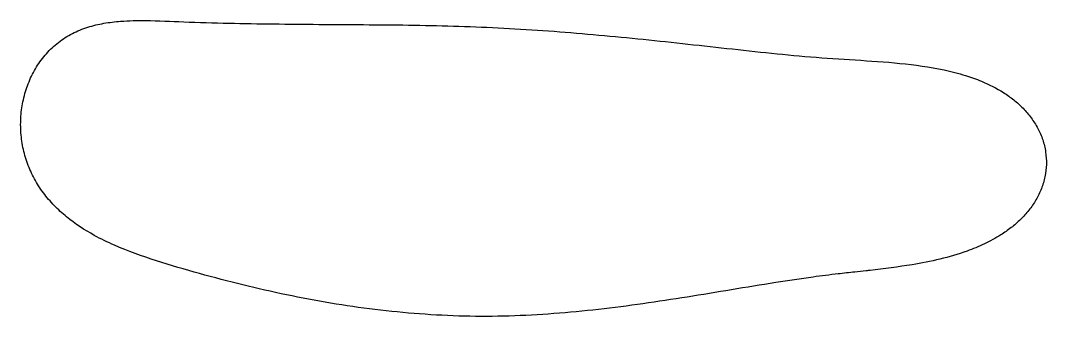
# Model space of a CAD drawing. Header units: millimetres. Extents: x -165 to -43, y 61 to 97.
import ezdxf

# ---------------------------------------------------------------- set-up
doc = ezdxf.new("R2010")
doc.units = ezdxf.units.MM
doc.layers.add('outline', color=7, linetype='Continuous')

msp = doc.modelspace()

# ---------------------------------------------------------------- linework, layer by layer
at = {"layer": 'outline'}
msp.add_open_spline([(-64.14, 66.77), (-63.98, 66.79), (-63.82, 66.81), (-61.98, 67.02), (-60.3, 67.23), (-57.52, 67.69), (-56.42, 67.91), (-54.23, 68.43), (-53.15, 68.75), (-51.39, 69.38), (-50.7, 69.67), (-49.35, 70.31), (-48.69, 70.67), (-47.64, 71.33), (-47.23, 71.62), (-46.44, 72.24), (-46.07, 72.56), (-45.35, 73.26), (-45.02, 73.63), (-44.4, 74.41), (-44.12, 74.82), (-43.62, 75.68), (-43.4, 76.13), (-43.04, 77.06), (-42.9, 77.53), (-42.7, 78.5), (-42.64, 79), (-42.62, 79.99), (-42.65, 80.49), (-42.79, 81.47), (-42.91, 81.95), (-43.22, 82.9), (-43.42, 83.35), (-43.89, 84.23), (-44.15, 84.65), (-44.74, 85.46), (-45.07, 85.83), (-45.76, 86.55), (-46.13, 86.88), (-46.91, 87.51), (-47.32, 87.8), (-48.58, 88.6), (-49.46, 89.05), (-50.99, 89.68), (-51.62, 89.91), (-53.11, 90.37), (-53.97, 90.59), (-56.57, 91.14), (-58.33, 91.38), (-61.87, 91.74), (-63.65, 91.85), (-67.21, 92.08), (-68.98, 92.19), (-72.54, 92.49), (-74.31, 92.66), (-77.85, 93.03), (-79.63, 93.23), (-83.17, 93.62), (-84.94, 93.82), (-88.48, 94.2), (-90.26, 94.39), (-93.8, 94.74), (-95.57, 94.91), (-99.12, 95.22), (-100.9, 95.36), (-104.45, 95.61), (-106.23, 95.72), (-109.79, 95.9), (-111.57, 95.97), (-115.14, 96.07), (-116.92, 96.11), (-120.49, 96.16), (-122.27, 96.17), (-125.85, 96.2), (-127.63, 96.21), (-131.21, 96.23), (-133, 96.25), (-136.57, 96.29), (-138.36, 96.32), (-141.94, 96.4), (-143.73, 96.45), (-147.03, 96.58), (-148.54, 96.66), (-151.05, 96.68), (-152.05, 96.67), (-153.71, 96.54), (-154.38, 96.46), (-155.69, 96.23), (-156.33, 96.08), (-157.6, 95.68), (-158.21, 95.43), (-159.39, 94.83), (-159.94, 94.47), (-160.98, 93.66), (-161.46, 93.21), (-162.33, 92.22), (-162.73, 91.69), (-163.42, 90.56), (-163.72, 89.97), (-164.22, 88.74), (-164.42, 88.11), (-164.74, 86.81), (-164.85, 86.16), (-164.97, 84.83), (-164.98, 84.16), (-164.91, 82.83), (-164.82, 82.17), (-164.56, 80.86), (-164.37, 80.22), (-163.92, 78.97), (-163.64, 78.36), (-163.01, 77.19), (-162.65, 76.63), (-161.85, 75.56), (-161.42, 75.05), (-160.49, 74.09), (-160, 73.64), (-158.45, 72.38), (-157.34, 71.65), (-155.4, 70.58), (-154.59, 70.19), (-152.15, 69.11), (-150.47, 68.51), (-147.07, 67.43), (-145.35, 66.93), (-141.92, 65.97), (-140.19, 65.52), (-136.73, 64.66), (-134.99, 64.27), (-131.5, 63.54), (-129.75, 63.21), (-126.24, 62.62), (-124.47, 62.37), (-120.94, 61.93), (-119.16, 61.76), (-115.61, 61.49), (-113.83, 61.4), (-110.27, 61.31), (-108.49, 61.32), (-104.93, 61.43), (-103.15, 61.53), (-99.59, 61.79), (-97.82, 61.96), (-94.28, 62.36), (-92.51, 62.59), (-88.98, 63.09), (-87.22, 63.36), (-83.7, 63.92), (-81.95, 64.21), (-78.43, 64.8), (-76.67, 65.09), (-73.42, 65.6), (-71.94, 65.83), (-69.45, 66.16), (-68.46, 66.29), (-66.8, 66.48), (-66.13, 66.55), (-65.03, 66.67), (-64.58, 66.72), (-64.14, 66.77)], degree=3, knots=[0, 0, 0, 0, 0.484137, 0.484137, 5.555458, 5.555458, 8.932591, 8.932591, 12.300411, 12.300411, 14.54718, 14.54718, 16.78918, 16.78918, 18.287074, 18.287074, 19.783457, 19.783457, 21.278157, 21.278157, 22.771093, 22.771093, 24.26236, 24.26236, 25.752299, 25.752299, 27.241499, 27.241499, 28.730699, 28.730699, 30.220624, 30.220624, 31.71185, 31.71185, 33.204724, 33.204724, 34.69937, 34.69937, 36.195648, 36.195648, 37.693119, 37.693119, 40.668985, 40.668985, 42.667795, 42.667795, 45.332682, 45.332682, 50.657276, 50.657276, 56.000909, 56.000909, 61.347204, 61.347204, 66.693836, 66.693836, 72.040577, 72.040577, 77.386734, 77.386734, 82.732091, 82.732091, 88.07675, 88.07675, 93.421003, 93.421003, 98.765233, 98.765233, 104.111017, 104.111017, 109.46214, 109.46214, 114.818415, 114.818415, 120.179422, 120.179422, 125.544762, 125.544762, 130.914015, 130.914015, 136.286663, 136.286663, 140.812722, 140.812722, 143.818269, 143.818269, 145.818621, 145.818621, 147.811333, 147.811333, 149.794565, 149.794565, 151.770862, 151.770862, 153.746942, 153.746942, 155.728084, 155.728084, 157.715183, 157.715183, 159.707926, 159.707926, 161.704879, 161.704879, 163.704167, 163.704167, 165.704035, 165.704035, 167.703342, 167.703342, 169.70189, 169.70189, 171.700332, 171.700332, 173.699618, 173.699618, 175.700431, 175.700431, 179.685368, 179.685368, 182.35772, 182.35772, 187.705429, 187.705429, 193.060274, 193.060274, 198.411731, 198.411731, 203.760198, 203.760198, 209.106161, 209.106161, 214.450406, 214.450406, 219.79389, 219.79389, 225.137587, 225.137587, 230.481886, 230.481886, 235.826578, 235.826578, 241.171607, 241.171607, 246.517029, 246.517029, 251.863006, 251.863006, 257.20965, 257.20965, 262.556752, 262.556752, 267.068456, 267.068456, 270.076591, 270.076591, 272.082221, 272.082221, 273.419304, 273.419304, 273.419304, 273.419304], dxfattribs=at)

doc.saveas('drawing.dxf')
